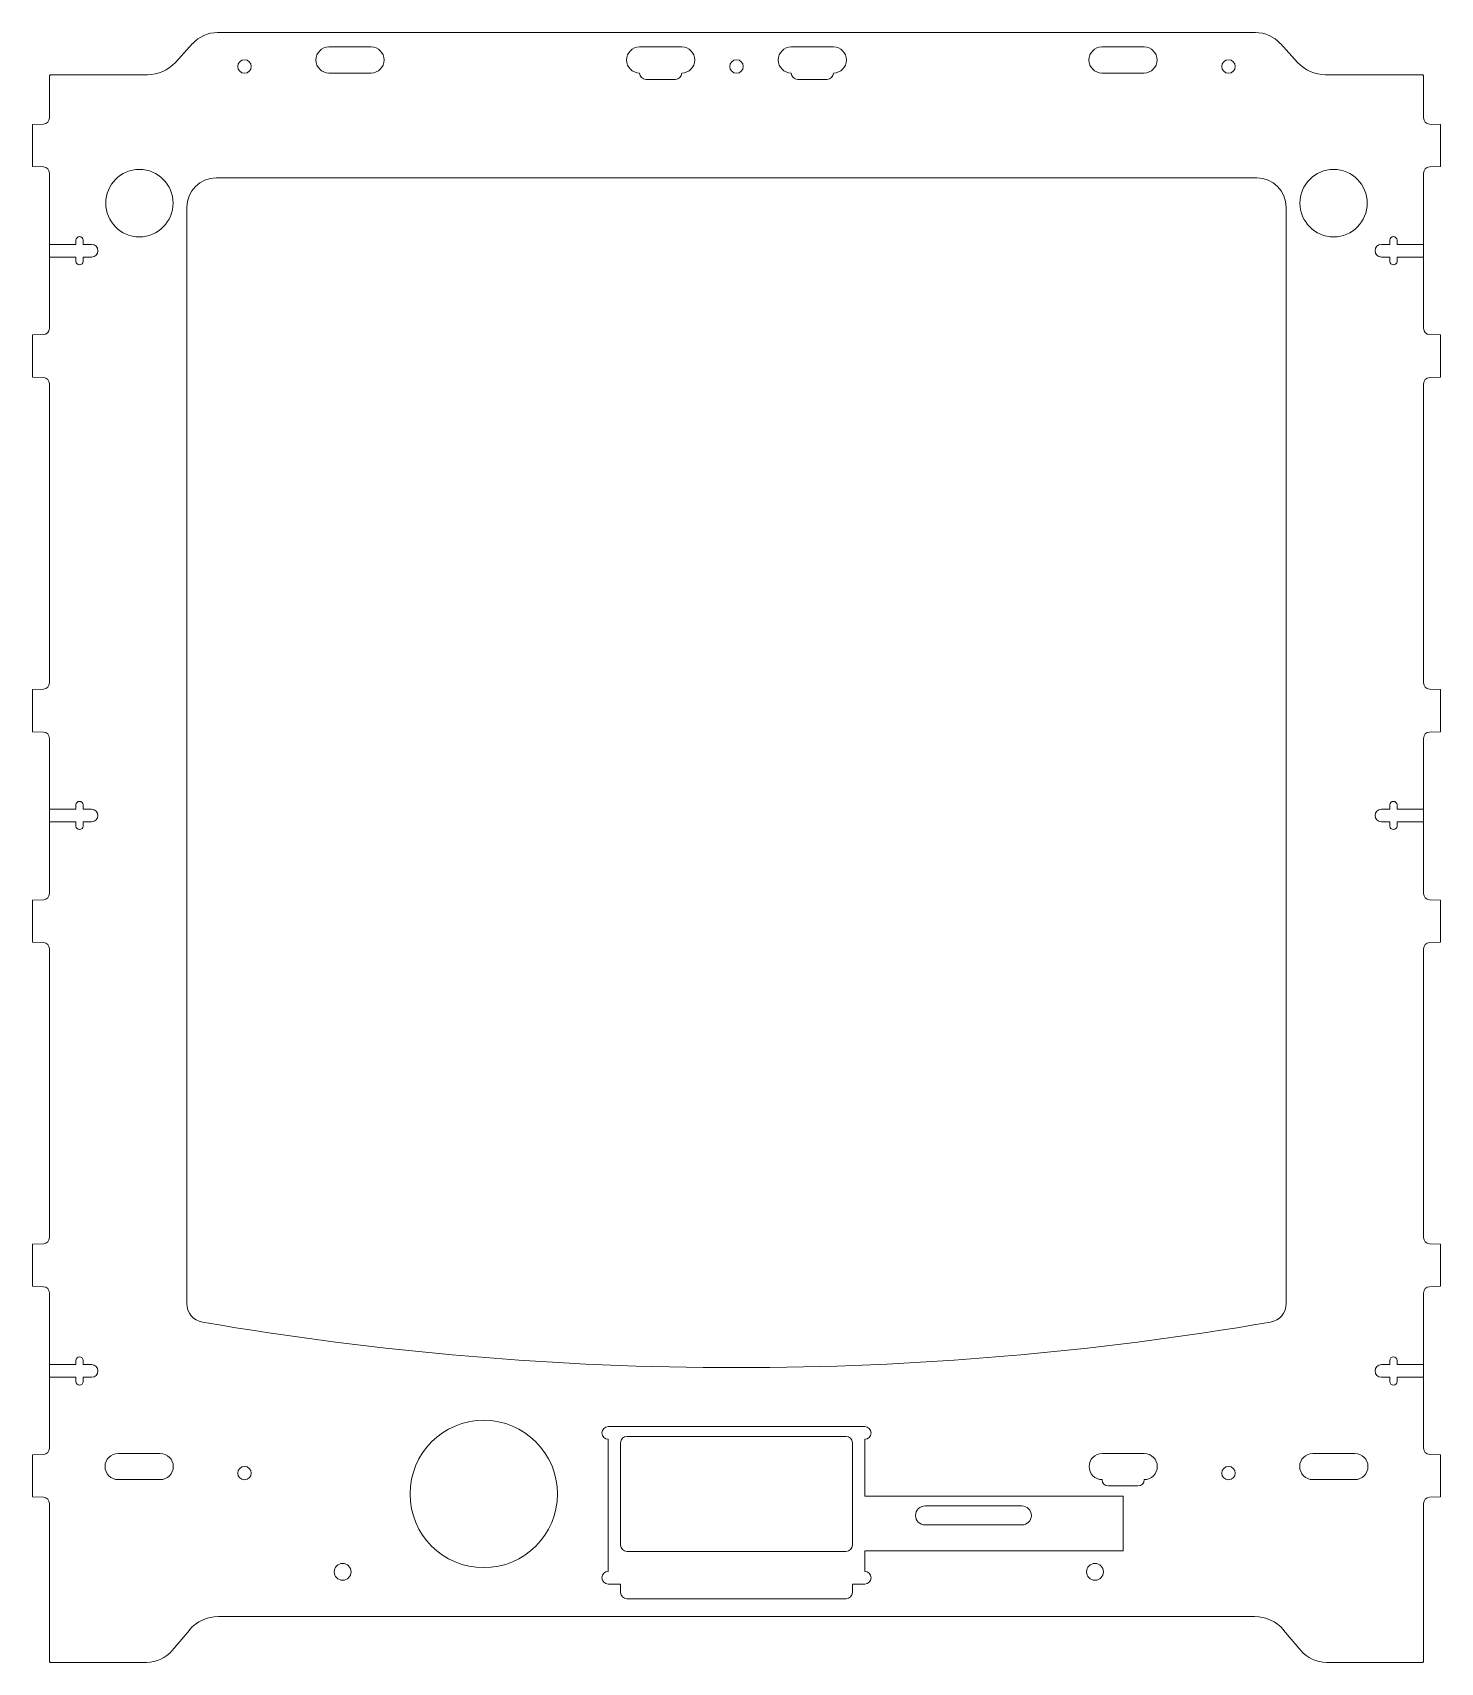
# Model space of a CAD drawing. Header units: millimetres. Extents: x -167 to 167, y -194 to 194.
import ezdxf

# ---------------------------------------------------------------- set-up
doc = ezdxf.new("R2010")
doc.units = ezdxf.units.MM

msp = doc.modelspace()

# ---------------------------------------------------------------- linework, layer by layer
at = {"color": 7, "linetype": 'Continuous', "lineweight": 15}
for p, q in [((-123.2, 193.5), (123.2, 193.5)), ((-129.11, 190.9), (-133.2, 186.42)), ((-86.75, 190.1), (-96.75, 190.1)), ((-13, 190.1), (-23, 190.1)), ((13, 190.1), (23, 190.1)), ((86.75, 190.1), (96.75, 190.1)), ((133.2, 186.42), (129.11, 190.9)), ((-163.1, 183), (-163.1, 173.29)), ((-162.97, 183.5), (-139.84, 183.5)), ((-96.75, 183.9), (-86.75, 183.9)), ((-21.5, 182.4), (-14.5, 182.4)), ((21.5, 182.4), (14.5, 182.4)), ((96.75, 183.9), (86.75, 183.9)), ((139.84, 183.5), (162.97, 183.5)), ((163.1, 183), (163.1, 173.29)), ((-164.55, 171.79), (-167.1, 171.7)), ((-167.1, 171.7), (-167.1, 161.7)), ((164.55, 171.79), (167.1, 171.7)), ((167.1, 171.7), (167.1, 161.7)), ((-164.55, 161.61), (-167.1, 161.7)), ((-163.1, 160.11), (-163.1, 123.29)), ((123.5, 159), (-123.5, 159)), ((163.1, 160.11), (163.1, 123.29)), ((164.55, 161.61), (167.1, 161.7)), ((-130.5, 152), (-130.5, -108.28)), ((130.5, -108.28), (130.5, 152)), ((-156.8, 143.2), (-163.1, 143.2)), ((-156.8, 144.2), (-156.8, 143.2)), ((-155.1, 143.2), (-155.1, 144.2)), ((-153.1, 143.2), (-155.1, 143.2)), ((153.1, 143.2), (155.1, 143.2)), ((155.1, 143.2), (155.1, 144.2)), ((156.8, 144.2), (156.8, 143.2)), ((156.8, 143.2), (163.1, 143.2)), ((-163.1, 140.2), (-156.8, 140.2)), ((-156.8, 140.2), (-156.8, 139.2)), ((-155.1, 140.2), (-153.1, 140.2)), ((-155.1, 139.2), (-155.1, 140.2)), ((155.1, 140.2), (153.1, 140.2)), ((155.1, 139.2), (155.1, 140.2)), ((163.1, 140.2), (156.8, 140.2)), ((156.8, 140.2), (156.8, 139.2)), ((-164.55, 121.79), (-167.1, 121.7)), ((-167.1, 121.7), (-167.1, 111.7)), ((164.55, 121.79), (167.1, 121.7)), ((167.1, 121.7), (167.1, 111.7)), ((-167.1, 111.7), (-164.55, 111.61)), ((-163.1, 110.11), (-163.1, 39.09)), ((163.1, 110.11), (163.1, 39.09)), ((167.1, 111.7), (164.55, 111.61)), ((-164.55, 37.59), (-167.1, 37.5)), ((-167.1, 37.5), (-167.1, 27.5)), ((164.55, 37.59), (167.1, 37.5)), ((167.1, 37.5), (167.1, 27.5)), ((-167.1, 27.5), (-164.55, 27.41)), ((167.1, 27.5), (164.55, 27.41)), ((-163.1, 25.91), (-163.1, -10.91)), ((163.1, 25.91), (163.1, -10.91)), ((-156.8, 9.1), (-163.1, 9.1)), ((-156.8, 10.1), (-156.8, 9.1)), ((-155.1, 9.1), (-155.1, 10.1)), ((-153.1, 9.1), (-155.1, 9.1)), ((153.1, 9.1), (155.1, 9.1)), ((155.1, 9.1), (155.1, 10.1)), ((156.8, 10.1), (156.8, 9.1)), ((156.8, 9.1), (163.1, 9.1)), ((-163.1, 6.1), (-156.8, 6.1)), ((-156.8, 6.1), (-156.8, 5.1)), ((-155.1, 6.1), (-153.1, 6.1)), ((-155.1, 5.1), (-155.1, 6.1)), ((155.1, 6.1), (153.1, 6.1)), ((155.1, 5.1), (155.1, 6.1)), ((163.1, 6.1), (156.8, 6.1)), ((156.8, 6.1), (156.8, 5.1)), ((-164.55, -12.41), (-167.1, -12.5)), ((-167.1, -12.5), (-167.1, -22.5)), ((164.55, -12.41), (167.1, -12.5)), ((167.1, -12.5), (167.1, -22.5)), ((-167.1, -22.5), (-164.55, -22.59)), ((167.1, -22.5), (164.55, -22.59)), ((-163.1, -24.09), (-163.1, -92.61)), ((163.1, -24.09), (163.1, -92.61)), ((-164.55, -94.11), (-167.1, -94.2)), ((-167.1, -94.2), (-167.1, -104.2)), ((164.55, -94.11), (167.1, -94.2)), ((167.1, -94.2), (167.1, -104.2)), ((-167.1, -104.2), (-164.55, -104.29)), ((167.1, -104.2), (164.55, -104.29)), ((-163.1, -105.79), (-163.1, -142.61)), ((163.1, -105.79), (163.1, -142.61)), ((-156.8, -122.8), (-163.1, -122.8)), ((-156.8, -121.8), (-156.8, -122.8)), ((-155.1, -122.8), (-155.1, -121.8)), ((-153.1, -122.8), (-155.1, -122.8)), ((153.1, -122.8), (155.1, -122.8)), ((155.1, -122.8), (155.1, -121.8)), ((156.8, -121.8), (156.8, -122.8)), ((156.8, -122.8), (163.1, -122.8)), ((-163.1, -125.8), (-156.8, -125.8)), ((-156.8, -125.8), (-156.8, -126.8)), ((-155.1, -125.8), (-153.1, -125.8)), ((-155.1, -126.8), (-155.1, -125.8)), ((155.1, -125.8), (153.1, -125.8)), ((155.1, -126.8), (155.1, -125.8)), ((163.1, -125.8), (156.8, -125.8)), ((156.8, -125.8), (156.8, -126.8)), ((30.45, -137.5), (-30.45, -137.5)), ((-30.45, -140.5), (-30.45, -171.9)), ((-27.5, -141.35), (-27.5, -165.66)), ((26, -139.85), (-26, -139.85)), ((27.5, -165.66), (27.5, -141.35)), ((30.45, -154), (30.45, -140.5)), ((-167.1, -144.2), (-164.55, -144.11)), ((-167.1, -144.2), (-167.1, -154.2)), ((-136.8, -143.9), (-146.8, -143.9)), ((96.8, -143.9), (86.8, -143.9)), ((136.8, -143.9), (146.8, -143.9)), ((167.1, -144.2), (164.55, -144.11)), ((167.1, -144.2), (167.1, -154.2)), ((-146.8, -150.1), (-136.8, -150.1)), ((146.8, -150.1), (136.8, -150.1)), ((-167.1, -154.2), (-164.55, -154.29)), ((91.8, -154), (30.45, -154)), ((88.3, -151.6), (95.3, -151.6)), ((91.8, -167), (91.8, -154)), ((167.1, -154.2), (164.55, -154.29)), ((-163.1, -155.79), (-163.1, -193)), ((67.75, -156.35), (44.75, -156.35)), ((163.1, -155.79), (163.1, -193)), ((44.75, -160.85), (67.75, -160.85)), ((-26, -167.16), (26, -167.16)), ((30.45, -167), (91.8, -167)), ((30.45, -171.9), (30.45, -167)), ((-30.45, -174.9), (-27.5, -174.9)), ((-27.5, -174.9), (-27.5, -176.9)), ((27.5, -174.9), (30.45, -174.9)), ((27.5, -176.9), (27.5, -174.9)), ((-26, -178.4), (26, -178.4)), ((122.98, -182.59), (-122.98, -182.59)), ((-129.88, -185.81), (-133.94, -190.64)), ((133.94, -190.64), (129.88, -185.81)), ((-140.06, -193.5), (-162.97, -193.5)), ((162.97, -193.5), (140.06, -193.5))]:
    msp.add_line(p, q, dxfattribs=at)
for centre, radius in [((-116.8, 185.45), 1.6), ((0, 185.45), 1.6), ((116.8, 185.45), 1.6), ((-141.75, 153), 8), ((141.75, 153), 8), ((-60, -153.5), 17.5), ((-116.8, -148.55), 1.6), ((116.8, -148.55), 1.6), ((-93.5, -172), 2), ((85.1, -172), 2)]:
    msp.add_circle(centre, radius, dxfattribs=at)
for centre, radius, start, end in [((-123.2, 185.5), 8, 90, 137.5345), ((-96.75, 187), 3.1, 90, 270), ((-86.75, 187), 3.1, 270, 90), ((-23, 187), 3.1, 90, 270), ((-13, 187), 3.1, 270, 90), ((13, 187), 3.1, 90, 270), ((23, 187), 3.1, 270, 90), ((86.75, 187), 3.1, 90, 270), ((96.75, 187), 3.1, 270, 90), ((123.2, 185.5), 8, 42.4655, 90), ((-139.84, 192.5), 9, 270, 317.5345), ((139.84, 192.5), 9, 222.4655, 270), ((-162.1, 183), 1, 150, 180), ((-21.5, 183.9), 1.5, 180, 270), ((-14.5, 183.9), 1.5, 270, 0), ((14.5, 183.9), 1.5, 180, 270), ((21.5, 183.9), 1.5, 270, 0), ((162.1, 183), 1, 0, 30), ((-164.6, 173.29), 1.5, 272, 0), ((164.6, 173.29), 1.5, 180, 268), ((-164.6, 160.11), 1.5, 0, 88), ((-123.5, 152), 7, 90, 180), ((123.5, 152), 7, 0, 90), ((164.6, 160.11), 1.5, 92, 180), ((-155.95, 144.2), 0.85, 0, 180), ((-153.1, 141.7), 1.5, 270, 90), ((153.1, 141.7), 1.5, 90, 270), ((155.95, 144.2), 0.85, 0, 180), ((-155.95, 139.2), 0.85, 180, 0), ((155.95, 139.2), 0.85, 180, 0), ((-164.6, 123.29), 1.5, 272, 0), ((164.6, 123.29), 1.5, 180, 268), ((-164.6, 110.11), 1.5, 0, 88), ((164.6, 110.11), 1.5, 92, 180), ((-164.6, 39.09), 1.5, 272, 0), ((164.6, 39.09), 1.5, 180, 268), ((-164.6, 25.91), 1.5, 0, 88), ((164.6, 25.91), 1.5, 92, 180), ((-155.95, 10.1), 0.85, 0, 180), ((-153.1, 7.6), 1.5, 270, 90), ((153.1, 7.6), 1.5, 90, 270), ((155.95, 10.1), 0.85, 0, 180), ((-155.95, 5.1), 0.85, 180, 0), ((155.95, 5.1), 0.85, 180, 0), ((-164.6, -10.91), 1.5, 272, 0), ((164.6, -10.91), 1.5, 180, 268), ((-164.6, -24.09), 1.5, 0, 88), ((164.6, -24.09), 1.5, 92, 180), ((-164.6, -92.61), 1.5, 272, 0), ((164.6, -92.61), 1.5, 180, 268), ((-164.6, -105.79), 1.5, 0, 88), ((164.6, -105.79), 1.5, 92, 180), ((-126, -108.28), 4.5, 180, 260.2761), ((126, -108.28), 4.5, 279.7239, 0), ((0, 627), 750.5, 260.27608, 279.72392), ((-155.95, -121.8), 0.85, 0, 180), ((-153.1, -124.3), 1.5, 270, 90), ((153.1, -124.3), 1.5, 90, 270), ((155.95, -121.8), 0.85, 0, 180), ((-155.95, -126.8), 0.85, 180, 0), ((155.95, -126.8), 0.85, 180, 0), ((-30.45, -139), 1.5, 90, 270), ((30.45, -139), 1.5, 270, 90), ((-164.6, -142.61), 1.5, 272, 0), ((-26, -141.35), 1.5, 90, 180), ((26, -141.35), 1.5, 0, 90), ((164.6, -142.61), 1.5, 180, 268), ((-146.8, -147), 3.1, 90, 270), ((-136.8, -147), 3.1, 270, 90), ((86.8, -147), 3.1, 90, 270), ((96.8, -147), 3.1, 270, 90), ((136.8, -147), 3.1, 90, 270), ((146.8, -147), 3.1, 270, 90), ((88.3, -150.1), 1.5, 180, 270), ((95.3, -150.1), 1.5, 270, 360), ((-164.6, -155.79), 1.5, 0, 88), ((164.6, -155.79), 1.5, 92, 180), ((44.75, -158.6), 2.25, 90, 270), ((67.75, -158.6), 2.25, 270, 90), ((-26, -165.66), 1.5, 180, 270), ((26, -165.66), 1.5, 270, 0), ((-30.45, -173.4), 1.5, 90, 270), ((30.45, -173.4), 1.5, 270, 90), ((-26, -176.9), 1.5, 180, 270), ((26, -176.9), 1.5, 270, 0), ((-122.98, -191.59), 9, 90, 140), ((122.98, -191.59), 9, 40, 90), ((-162.1, -193), 1, 180, 210), ((-140.06, -185.5), 8, 270, 320), ((140.06, -185.5), 8, 220, 270), ((162.1, -193), 1, 330, 0)]:
    msp.add_arc(centre, radius, start, end, dxfattribs=at)

doc.saveas('drawing.dxf')
